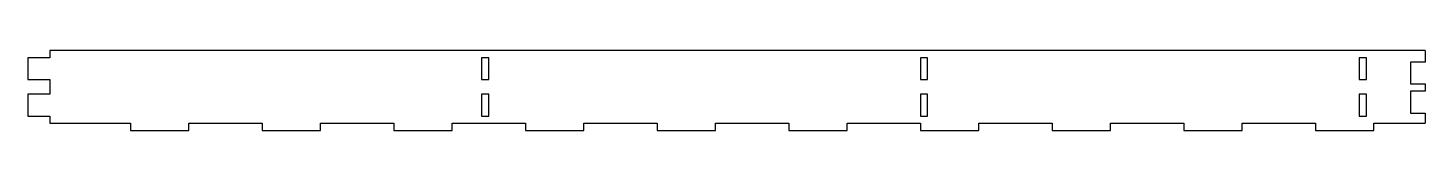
# Model space of a CAD drawing. Header units: millimetres. Extents: x -900 to 55, y -5 to 50.
import ezdxf

# ---------------------------------------------------------------- set-up
doc = ezdxf.new("R2010")
doc.units = ezdxf.units.MM

msp = doc.modelspace()

# ---------------------------------------------------------------- linework, layer by layer
at = {"color": 7, "linetype": 'Continuous', "lineweight": 25}
for p, q in [((-885, 50), (-885, 45)), ((55, 50), (-885, 50)), ((55, 50), (55, 42)), ((-900, 45), (-900, 30)), ((-885, 45), (-900, 45)), ((-585, 45), (-590, 45)), ((-590, 45), (-590, 30)), ((-585, 30), (-585, 45)), ((-285, 45), (-290, 45)), ((-290, 45), (-290, 30)), ((-285, 30), (-285, 45)), ((15, 45), (10, 45)), ((10, 45), (10, 30)), ((15, 30), (15, 45)), ((55, 42), (45, 42)), ((45, 42), (45, 27)), ((-900, 30), (-885, 30)), ((-885, 30), (-885, 20)), ((-590, 30), (-585, 30)), ((-290, 30), (-285, 30)), ((10, 30), (15, 30)), ((-900, 20), (-900, 5)), ((-885, 20), (-900, 20)), ((-585, 20), (-590, 20)), ((-590, 20), (-590, 5)), ((-585, 5), (-585, 20)), ((-285, 20), (-290, 20)), ((-290, 20), (-290, 5)), ((-285, 5), (-285, 20)), ((15, 20), (10, 20)), ((10, 20), (10, 5)), ((15, 5), (15, 20)), ((45, 27), (55, 27)), ((55, 22), (45, 22)), ((45, 22), (45, 7)), ((55, 27), (55, 22)), ((-900, 5), (-885, 5)), ((-885, 5), (-885, 0)), ((-885, 0), (-830, 0)), ((-830, 0), (-830, -5)), ((-790, 0), (-740, 0)), ((-790, -5), (-790, 0)), ((-740, 0), (-740, -5)), ((-700, 0), (-650, 0)), ((-700, -5), (-700, 0)), ((-650, 0), (-650, -5)), ((-610, 0), (-560, 0)), ((-610, -5), (-610, 0)), ((-590, 5), (-585, 5)), ((-560, 0), (-560, -5)), ((-520, 0), (-470, 0)), ((-520, -5), (-520, 0)), ((-470, 0), (-470, -5)), ((-430, 0), (-380, 0)), ((-430, -5), (-430, 0)), ((-380, 0), (-380, -5)), ((-340, 0), (-290, 0)), ((-340, -5), (-340, 0)), ((-290, 5), (-285, 5)), ((-290, 0), (-290, -5)), ((-250, 0), (-200, 0)), ((-250, -5), (-250, 0)), ((-200, 0), (-200, -5)), ((-160, 0), (-110, 0)), ((-160, -5), (-160, 0)), ((-110, 0), (-110, -5)), ((-70, 0), (-20, 0)), ((-70, -5), (-70, 0)), ((-20, 0), (-20, -5)), ((10, 5), (15, 5)), ((20, 0), (55, 0)), ((20, -5), (20, 0)), ((45, 7), (55, 7)), ((55, 7), (55, 0)), ((-830, -5), (-790, -5)), ((-740, -5), (-700, -5)), ((-650, -5), (-610, -5)), ((-560, -5), (-520, -5)), ((-470, -5), (-430, -5)), ((-380, -5), (-340, -5)), ((-290, -5), (-250, -5)), ((-200, -5), (-160, -5)), ((-110, -5), (-70, -5)), ((-20, -5), (20, -5))]:
    msp.add_line(p, q, dxfattribs=at)

doc.saveas('drawing.dxf')
